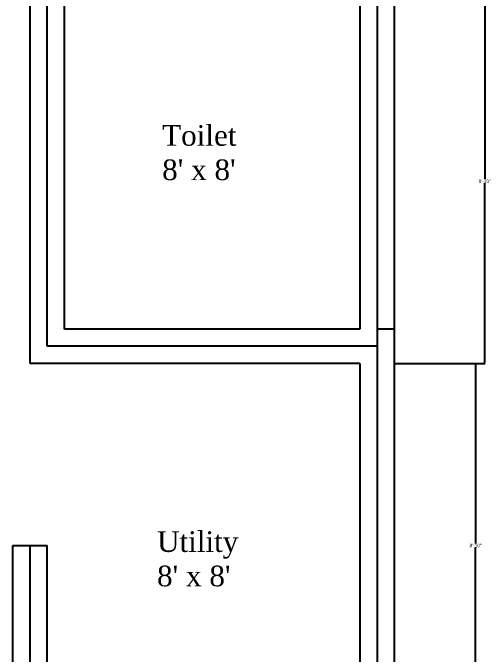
# Model space of a CAD drawing. Header units: inches. Extents: x -23324 to -22327, y 9655 to 10453.
# Drawn here: x -22473.1 to -22334, y 10053.8 to 10240.7 of the extents above; entities that cross this region are included whole.
import ezdxf

# ---------------------------------------------------------------- set-up
doc = ezdxf.new("R2010")
doc.units = ezdxf.units.IN
doc.header["$MEASUREMENT"] = 0
doc.dimstyles.get("Standard").update_dxf_attribs({"dimtxt": 1, "dimasz": 0.18, "dimexe": 0.18, "dimexo": 0.0625, "dimgap": 0.09, "dimtad": 0, "dimtih": 1, "dimtoh": 1, "dimdec": 0, "dimzin": 2, "dimdsep": 46, "dimlunit": 4, "dimtxsty": 'Standard', "dimcen": 0.09, "dimclrt": 5, "dimadec": 0, "dimazin": 0, "dimtfac": 1, "dimtdec": 0, "dimtofl": 0, "dimtmove": 0, "dimatfit": 3, "dimfxl": 1, "dimtolj": 1, "dimtzin": 0, "dimarcsym": 0})

# ---------------------------------------------------------------- blocks, each defined once
blk = doc.blocks.new('*D10')
at = {"color": 0, "lineweight": -2}
for p, q in [((-22362.08, 10244.72), (-22335.66, 10244.72)), ((-22335.84, 10244.54), (-22335.84, 10192.31)), ((-22335.84, 10138.9), (-22335.84, 10191.13)), ((-22362.08, 10138.72), (-22335.66, 10138.72))]:
    blk.add_line(p, q, dxfattribs=at)
at = {"color": 0}
for points in [[(-22335.87, 10244.54), (-22335.81, 10244.54), (-22335.84, 10244.72)], [(-22335.87, 10138.9), (-22335.81, 10138.9), (-22335.84, 10138.72)]]:
    blk.add_solid(points, dxfattribs=at)
at = {"layer": 'Defpoints', "color": 0}
for p in [(-22362.14, 10244.72), (-22335.84, 10244.72), (-22362.14, 10138.72)]:
    blk.add_point(p, dxfattribs=at)
at = {"color": 5, "insert": (-22335.84, 10191.72), "char_height": 1, "attachment_point": 5}
blk.add_mtext('\\A1;8\'-10"', dxfattribs=at)
blk = doc.blocks.new('*D11')
at = {"color": 0, "lineweight": -2}
for p, q in [((-22362.08, 10138.72), (-22338.31, 10138.72)), ((-22338.49, 10138.54), (-22338.49, 10086.31)), ((-22338.49, 10032.9), (-22338.49, 10085.13)), ((-22362.08, 10032.72), (-22338.31, 10032.72))]:
    blk.add_line(p, q, dxfattribs=at)
at = {"color": 0}
for points in [[(-22338.52, 10138.54), (-22338.46, 10138.54), (-22338.49, 10138.72)], [(-22338.52, 10032.9), (-22338.46, 10032.9), (-22338.49, 10032.72)]]:
    blk.add_solid(points, dxfattribs=at)
at = {"layer": 'Defpoints', "color": 0}
for p in [(-22362.14, 10138.72), (-22338.49, 10138.72), (-22362.14, 10032.72)]:
    blk.add_point(p, dxfattribs=at)
at = {"color": 5, "insert": (-22338.49, 10085.72), "char_height": 1, "attachment_point": 5}
blk.add_mtext('\\A1;8\'-10"', dxfattribs=at)

msp = doc.modelspace()

# ---------------------------------------------------------------- linework, layer by layer
for p, q in [((-22468.14, 10138.72), (-22468.14, 10244.72)), ((-22458.14, 10148.72), (-22458.14, 10244.72)), ((-22372.14, 10244.72), (-22372.14, 10148.72)), ((-22362.14, 10244.72), (-22362.14, 10138.72)), ((-22372.14, 10148.72), (-22458.14, 10148.72)), ((-22372.14, 10138.72), (-22468.14, 10138.72)), ((-22372.14, 10138.72), (-22372.14, 10037.72)), ((-22362.14, 10138.72), (-22362.14, 10032.72)), ((-22473.14, 9931.72), (-22473.14, 10085.72)), ((-22473.14, 10085.72), (-22463.14, 10085.72)), ((-22463.14, 9931.72), (-22463.14, 10085.72))]:
    msp.add_line(p, q)
at = {"color": 1}
for p, q in [((-22463.14, 10143.72), (-22463.14, 10244.72)), ((-22367.14, 10244.72), (-22367.14, 10138.72)), ((-22367.14, 10143.72), (-22463.14, 10143.72)), ((-22367.14, 10138.72), (-22367.14, 10032.72)), ((-22468.14, 9926.72), (-22468.14, 10085.72))]:
    msp.add_line(p, q, dxfattribs=at)
at = {"color": 255}
msp.add_line((-22362.14, 10148.72), (-22367.14, 10148.72), dxfattribs=at)

# ---------------------------------------------------------------- texts
at = {"char_height": 6, "attachment_point": 1}
for s, insert in [("{\\fTimes New Roman|b0|i0|c0|p18;Toilet\\P8' x 8'}", (-22429.7, 10208.06)), ("{\\fTimes New Roman|b0|i0|c0|p18;Utility\\P8' x 8'}", (-22431.19, 10089.86))]:
    msp.add_mtext(s, dxfattribs=dict(at, insert=insert))

# ---------------------------------------------------------------- dimensions: what is measured, and where the dimension line sits
for base, p1, p2, picture, middle in [((-22335.84, 10244.72), (-22362.14, 10138.72), (-22362.14, 10244.72), '*D10', (-22335.84, 10191.72)), ((-22338.49, 10138.72), (-22362.14, 10032.72), (-22362.14, 10138.72), '*D11', (-22338.49, 10085.72))]:
    dim = msp.add_linear_dim(base=base, p1=p1, p2=p2, angle=90, dimstyle='Standard')
    dim.commit()
    dim.dimension.update_dxf_attribs({"geometry": picture, "text_midpoint": middle})

doc.saveas('drawing.dxf')
